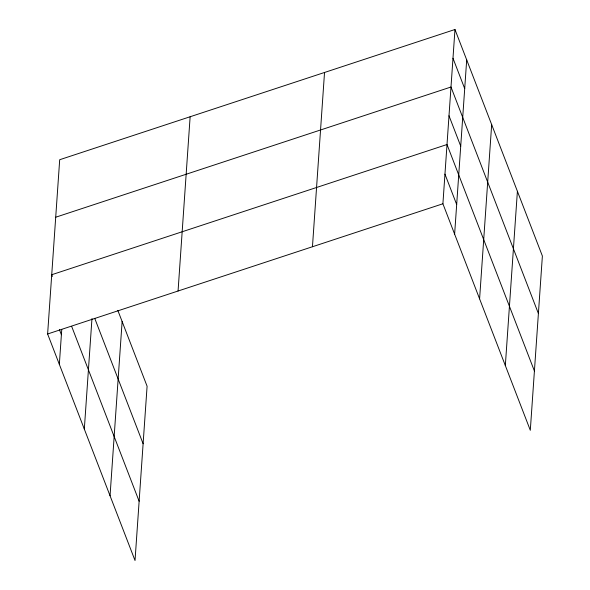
<?xml version="1.0" encoding="UTF-8"?>
<svg xmlns="http://www.w3.org/2000/svg" width="590" height="590" viewBox="0 0 590 590"><rect width="100%" height="100%" fill="white"/><g stroke="black" fill="none" stroke-linecap="round" stroke-linejoin="round"><path stroke-width="0.89" d="M117.83 310.392L147.094 386.229L135.029 560.5L47.62 333.984L59.693 159.72L454.971 29.5L542.38 256.016L530.307 430.28L442.906 203.771L454.971 29.5M59.339 364.362L61.766 329.345M84.318 429.085L91.966 318.615M110.05 495.777L122.123 321.506M178.062 291.018L190.135 116.746M312.457 246.738L324.53 72.474M454.625 234.142L466.697 59.87M479.596 298.865L491.669 124.601M505.328 365.557L517.4 191.285M55.711 217.223L450.989 87.01L538.397 313.519M47.62 333.984L442.906 203.771M452.98 58.255L464.706 88.625M448.997 115.765L460.716 146.136M534.415 371.029L447.006 144.521L51.728 274.733L52.377 276.422M444.956 174.146L456.675 204.516M94.717 318.312L143.112 443.739M71.663 326.403L139.129 501.249M59.443 329.67L61.389 334.737"/></g></svg>
